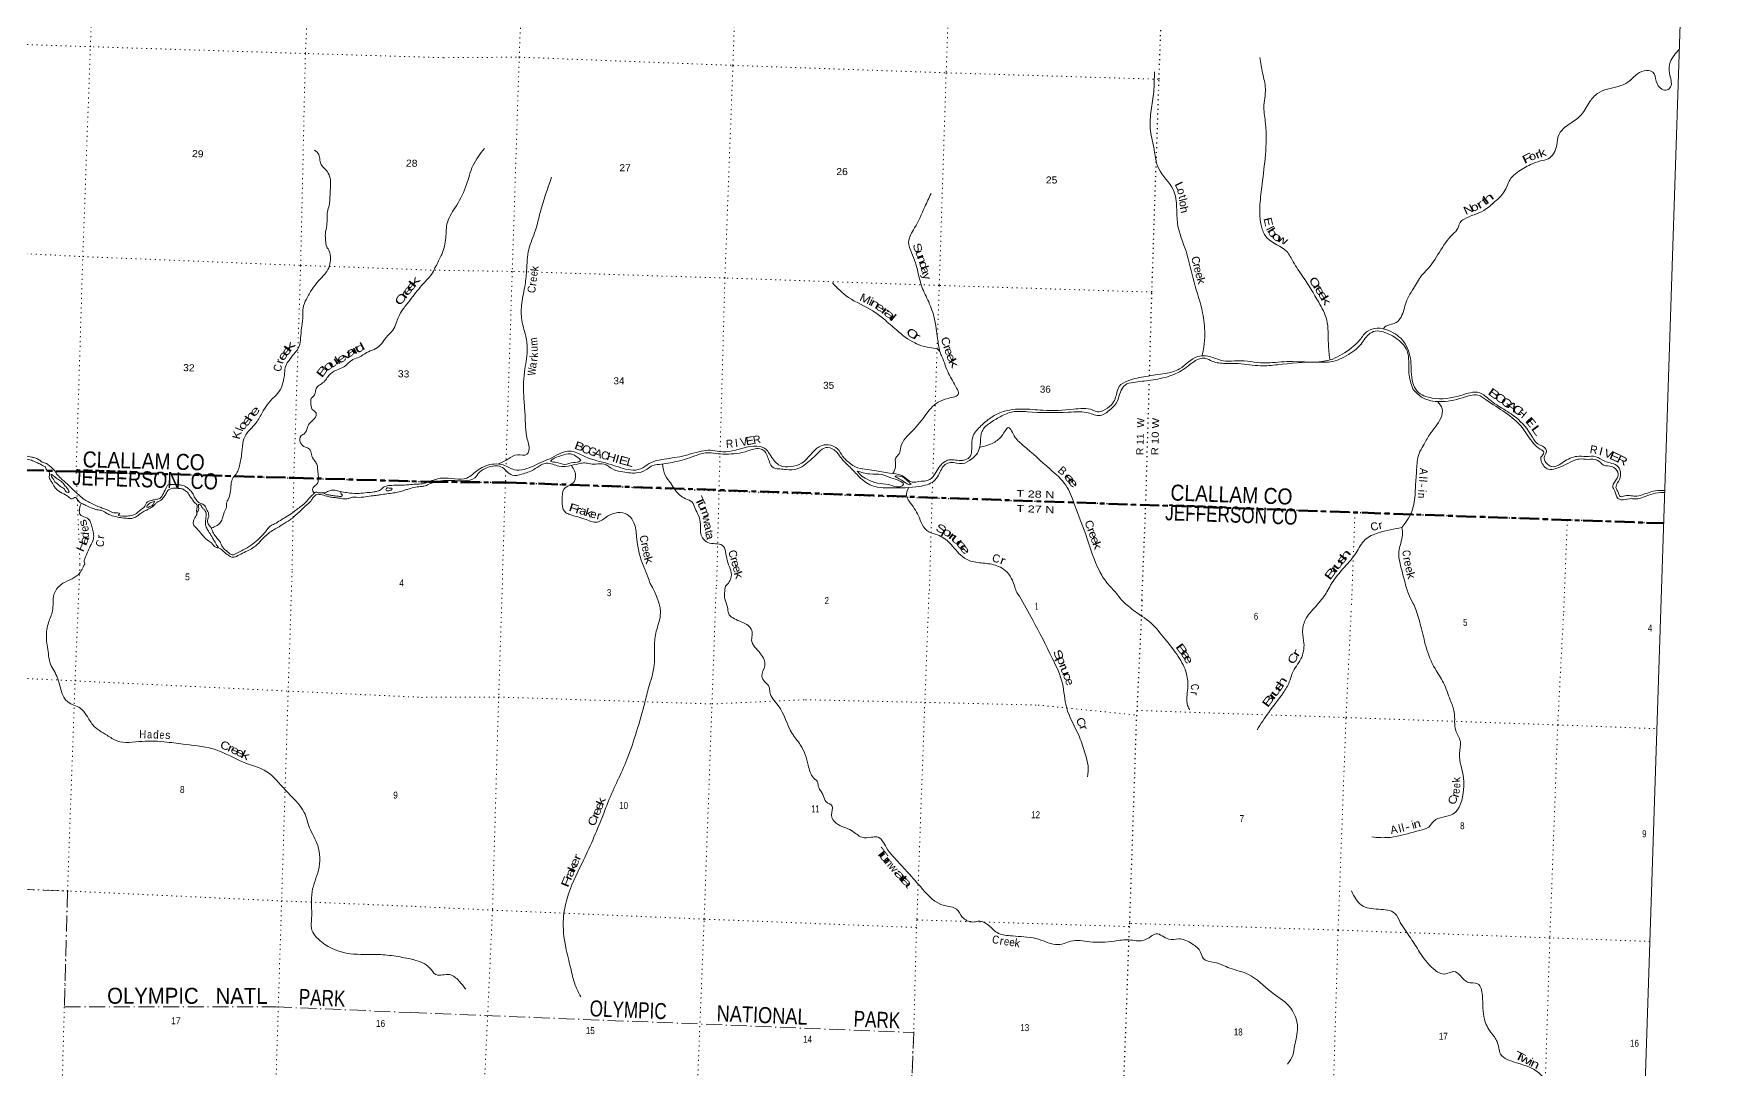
# Model space of a CAD drawing. Header units: feet. Extents: x -932108 to -739700, y 12311 to 202656.
# Drawn here: x -781886 to -739700, y 138601 to 164492 of the extents above; entities that cross this region are included whole.
import ezdxf
from ezdxf.enums import TextEntityAlignment as Align

# ---------------------------------------------------------------- set-up
doc = ezdxf.new("R2010")
doc.units = ezdxf.units.FT
doc.header["$LTSCALE"] = 80
for name, pattern in [('DOT_DASHED', [7.7, 5, -1.2, 0.3, -1.2]), ('DOTTED', [1.5, 0.3, -1.2]), ('LONG_DASH_SHORT_DASH', [9.9, 6, -1.2, 1.5, -1.2])]:
    doc.linetypes.add(name, pattern=pattern)
for name, color, linetype, lineweight in [('11', 7, 'LONG_DASH_SHORT_DASH', 60), ('39', 7, 'Continuous', 13), ('4', 7, 'Continuous', 13), ('44', 7, 'DOT_DASHED', 13), ('6', 7, 'DOTTED', 25), ('7', 7, 'DOTTED', 13)]:
    doc.layers.add(name, color=color, linetype=linetype, lineweight=lineweight)
doc.layers.add('12', color=7, linetype='Continuous')
doc.layers.add('41', color=7, linetype='Continuous')

msp = doc.modelspace()

# ---------------------------------------------------------------- linework, layer by layer
at = {"layer": '11'}
for points in [[(-802869.11, 154507.83), (-801823.63, 154482.7), (-796552.32, 154219.88), (-791276.1, 153955.8), (-786122.05, 153696.71), (-786069.48, 153694.47), (-780825.61, 153544.53), (-775385.02, 153387.72), (-772004.74, 153289.88)], [(-772006.58, 153289.9), (-770059.53, 153270.39), (-741137.7, 152251.45)]]:
    msp.add_lwpolyline(points, dxfattribs=at)
at = {"layer": '39'}
for points in [[(-751233.59, 163898.02), (-751164.6, 163505.91), (-751095.55, 163115.82), (-751134.13, 162648.73), (-751091.77, 162245.44), (-751097.05, 161462.2), (-751177.29, 160728.03), (-751231.25, 160225.13), (-751185.32, 159635.96), (-751058.77, 159389.23), (-750562.26, 159046.78), (-750399.71, 158790.72), (-750156.69, 158412.71), (-749761.27, 157776.98), (-749562.9, 157333.91), (-749521.08, 156742.86), (-749489.09, 156354.93)], [(-740748.13, 164098.34), (-740976.3, 163781.41), (-740994.13, 163503.4), (-740969.8, 163161.31), (-741051.16, 163085.41), (-741185.57, 163108.29), (-741323.89, 163306.96), (-741410.91, 163530.09), (-741564.83, 163571.82), (-741793.68, 163490.99), (-742033.1, 163281.3), (-742276.97, 163174.74), (-742793.69, 162998.98), (-742984.45, 162795.67), (-743195.59, 162471.92), (-743318.75, 162355.08), (-743606.33, 162153.13), (-743751.48, 161984.57), (-743813.79, 161704.07), (-744029.59, 161362.31), (-744219.08, 161310.39), (-744466.42, 161220.1), (-744798.2, 161023.74), (-744956.62, 160879.87), (-745106.58, 160574.17), (-745358.55, 160294.25), (-745638.71, 160073.87), (-746128.55, 159858.81), (-746230.35, 159775.55), (-746281.94, 159627.94), (-746412.35, 159477.03), (-747065.38, 158579.15), (-747161.62, 158481.56), (-747364.34, 158167.61), (-747579.76, 157779.4), (-747703.77, 157408.18), (-747825.48, 157275.14), (-748056.41, 157192.36), (-748105.98, 157159.77), (-748146.9, 157115.42)], [(-753871.66, 163536.02), (-753887.05, 163039.85), (-753951.69, 162577.71), (-753975.74, 162122.23), (-753887.2, 161654.73), (-753768.4, 161129.63), (-753396.07, 160583.56), (-753314.53, 160146.59), (-753290.6, 159735.87), (-753080.5, 159052.11), (-752877.54, 158279.75), (-752666.24, 157515.18), (-752611.93, 156992.35), (-752637.71, 156660.09), (-752676.27, 156446.73)], [(-774866.05, 161580.39), (-774758.72, 161469.33), (-774732.99, 161334.61), (-774687.21, 161195.16), (-774593.52, 161098.75), (-774505.1, 160966), (-774466.48, 160794.34), (-774471.94, 160573.44), (-774485.55, 160350.78), (-774502.73, 160201.26), (-774542.52, 160040.32), (-774553.38, 159898.7), (-774560.25, 159696.1), (-774595.36, 159494.44), (-774589.16, 159319.8), (-774562.02, 159166.78), (-774497.13, 159055.1), (-774468.94, 158873.65), (-774495.29, 158691.98), (-774592.54, 158504.55), (-774770.83, 158309.67), (-774929.37, 158101.97), (-775070.91, 157859.22), (-775151.3, 157632.69), (-775157.27, 157456.43), (-775187.19, 157169.41), (-775205, 157001.65), (-775226.81, 156775.21), (-775272.31, 156624.6), (-775382.1, 156484.24), (-775504.62, 156326.05), (-775585.96, 156190.83), (-775614.46, 156005.17), (-775657, 155763.19), (-775755.62, 155535.24), (-775906.32, 155380.01), (-776013.2, 155265.92), (-776147.38, 155061.47), (-776303.8, 154796.9), (-776442.8, 154629.12), (-776585.63, 154467.54), (-776659.9, 154242.84), (-776689.48, 153965.95), (-776754.6, 153653.73), (-776797.26, 153527.36), (-776926.58, 153347.09), (-776953.17, 153218.16), (-776972.28, 153011.91), (-777028.28, 152849.48), (-777061.01, 152777.55), (-777067.01, 152660.11), (-777121.98, 152528.07), (-777176.1, 152361.52), (-777234.22, 152255.95), (-777374.85, 152159.21), (-777434.12, 152138.86), (-777452.71, 152128.36)], [(-770621.27, 161624.41), (-770906.84, 161192.22), (-771066.7, 160719.27), (-771312.77, 160204.93), (-771545.87, 159772.91), (-771585.51, 159390.67), (-771686.89, 158974.23), (-771749.72, 158851.25), (-771820.65, 158697.76)], [(-768939.22, 160907.32), (-769224.44, 160024.84), (-769345.09, 159576.78), (-769508.91, 159106), (-769564.29, 158562.77), (-769612.56, 158164.67), (-769691.38, 157701.01), (-769673.99, 157276.38), (-769585.45, 156923.97), (-769549.39, 156571.38), (-769618.66, 156034.7), (-769632.63, 155348.68), (-769605.27, 154978.22), (-769548.31, 154358.37), (-769519.32, 154034.3), (-769559.73, 153975.14), (-769796.25, 153963.22), (-770017.68, 153863.96), (-770271.35, 153733.45)], [(-759234.49, 156535.85), (-759293.44, 156876.82), (-759369.18, 157364.06), (-759513.83, 157785.07), (-759684.15, 158164.57), (-759844.61, 158767.84), (-759942.59, 159023.66), (-760014.51, 159274.53), (-759866.67, 159634.82), (-759610.02, 160162.93), (-759454.97, 160498.74)], [(-771820.65, 158697.76), (-771846.06, 158664.83), (-771892.27, 158552.78), (-772004.56, 158398.3), (-772184.95, 158201.47), (-772338.76, 158013.89), (-772484.5, 157826.04), (-772647.2, 157614.42), (-772769.48, 157403.49), (-772824.87, 157259.29), (-772909.66, 157081.59), (-773079.48, 156898.6), (-773225.49, 156702.65), (-773378.51, 156598.21), (-773565, 156519.21), (-773752.65, 156405.78), (-773906.17, 156345.97), (-773984.84, 156289.76), (-774136.66, 156160.94), (-774321.13, 156081.88), (-774507.45, 155948.12), (-774585.95, 155837.14), (-774694.3, 155739.33), (-774793.62, 155669.61), (-774841.72, 155561.68), (-774865.33, 155461.05), (-774947.24, 155368.44), (-774958.67, 155269.43), (-774924.02, 155099.94), (-774828.1, 155009.53), (-774867, 154874.93), (-774977.92, 154760.98), (-775044.31, 154649.6), (-775116.18, 154495.81), (-775204.79, 154443.99), (-775215.01, 154261.78), (-775093.34, 154156.33), (-774993.97, 154108.4), (-774945.9, 153977), (-774868.47, 153818.25), (-774810.75, 153733.17), (-774790.45, 153616.88), (-774773.75, 153454.07), (-774769.68, 153395.11), (-774773.97, 153328.32), (-774781.87, 153273.82), (-774849.25, 153192.9), (-774912.05, 153128.05), (-774906.38, 153056.87), (-774873.41, 153007.47)], [(-761920.65, 158263.01), (-761519.71, 157899.67), (-760909.97, 157563.35), (-760634.59, 157359.88), (-760321.31, 157086.43), (-759862.52, 156761.45), (-759441, 156639.69), (-759267.28, 156587.17), (-759229.02, 156527.28)], [(-772010.17, 153289.45), (-771687.33, 153381.25), (-771055.63, 153383.37), (-770780.14, 153585.74), (-770375.41, 153733.11), (-770150.17, 153711.1), (-769871.82, 153592.33), (-769379.97, 153692.23), (-769150.2, 153799.28), (-768935.18, 153888.67), (-768694.7, 154013.52), (-768495.34, 154059.04), (-768309.38, 154010.13), (-768015.19, 153882.73), (-767451.85, 153719.66), (-766964.17, 153585.49), (-766719.09, 153611.24), (-766500.5, 153744.93), (-766253.23, 153833.19), (-765735.74, 153916.04), (-765192.01, 154056.53), (-764973.35, 154077.15), (-764742.41, 154044.84), (-764425.06, 154059.98), (-763721.02, 154168.61), (-763637.29, 154139.43), (-763458.72, 153937.33), (-763229.1, 153695.08), (-762967.65, 153669.77), (-762690.22, 153754.97), (-762433.19, 154006.44), (-762217.14, 154182.62), (-762028.35, 154214.38), (-761787.87, 154109.05), (-761664.89, 153933.12), (-761593.15, 153849.84), (-761339.38, 153663.28), (-760876.48, 153570.36), (-760489.19, 153508.35), (-760184.75, 153443.18), (-759887.87, 153277.32), (-759776.31, 153293.6), (-759483.88, 153345.96), (-759332.33, 153524.4), (-759102.74, 153799.05), (-758972.12, 153840.92), (-758799.07, 153826.79), (-758609.12, 153834.27), (-758466.16, 153940.32), (-758438.26, 154102.9), (-758384.79, 154476.59), (-758293.74, 154598.59), (-758053.89, 154820.38), (-757810.12, 154981.45), (-757491.75, 155083.38), (-757190.16, 155109.18), (-756656.55, 155076.37), (-755896.82, 155104.31), (-755411.22, 155083.28), (-755289.69, 155038.64), (-755159.64, 155064.38), (-754944.51, 155214.34), (-754852.4, 155366.59), (-754809.01, 155510.45), (-754748.86, 155671.9), (-754525.81, 155817.55), (-754082.12, 155925.19), (-753599.32, 155997.14), (-753244.24, 156109.9), (-752791.31, 156423.17), (-752597.05, 156438.58), (-752347.09, 156373.3), (-752087.13, 156305.65), (-751792.16, 156315.52), (-751132.14, 156262.14), (-750555.88, 156294.48), (-749411.43, 156359.43), (-749177.21, 156478.44), (-748734.75, 156838.51), (-748549.75, 157050.11), (-748304.78, 157130.38), (-748012.28, 157069.67), (-747634.72, 156787.91), (-747463.61, 156315.5), (-747410.23, 155766.45), (-747302.49, 155558.75), (-746923.19, 155383.95), (-746212.64, 155447.92), (-745738.11, 155514.11), (-745483.98, 155337.63), (-745139.12, 155101.44)], [(-772008.55, 153232.36), (-771711.9, 153313.46), (-771130.49, 153314.12), (-770859.77, 153386.62), (-770743.82, 153527.94), (-770541.92, 153646.06), (-770206.22, 153666.62), (-769922.99, 153456.82), (-769684.1, 153478.74), (-769395.67, 153589.8), (-769201.76, 153710.22), (-769065.02, 153753.9), (-768758.84, 153680.59), (-768451.64, 153694.07), (-768205.43, 153752.09), (-768078.1, 153757.73), (-767929.73, 153730.32), (-767735.61, 153741.7), (-767531.65, 153688.13), (-767453.01, 153628.84), (-767205.78, 153543.46), (-766823.47, 153511.91), (-766584.83, 153584.33), (-766452.37, 153678.63), (-766299.65, 153717.71), (-765869.47, 153785.44), (-765363.75, 153935.34), (-765056.16, 154017.45), (-764842.94, 153997.88), (-764589.27, 153980.93), (-764035.58, 154060.49), (-763735.02, 154114.58), (-763625.94, 154060.29), (-763503.49, 153811.69), (-763382.52, 153635.83), (-763232.07, 153610.38), (-763077.3, 153592.85), (-762799.97, 153617.47), (-762583.96, 153735.09), (-762254.62, 154034.52), (-762083.23, 154145.63), (-761879.42, 154088.02), (-761702.87, 153885.99), (-761508.18, 153683.32), (-761284.39, 153447.33), (-760983.73, 153216.72), (-760443.76, 153135.23), (-759742.12, 153175.3), (-759388.56, 153302.25), (-759270.31, 153451.56), (-759097.37, 153722.13), (-758964.52, 153769.98), (-758674.85, 153743.69), (-758436.6, 153862.56), (-758296.4, 154005.05), (-758222.21, 154279.08), (-758176.24, 154554.09), (-757995.83, 154749.69), (-757723.64, 154915.83), (-757410.6, 155038.14), (-757051.34, 155039.71), (-756022.52, 155029.96), (-755494.67, 155005.43), (-755331.03, 154953.26), (-755216.15, 154949.24), (-755024.88, 155051.59), (-754802.26, 155300.23), (-754719.62, 155527.52), (-754602.26, 155709.17), (-754400.18, 155774.79), (-753962.43, 155828.12), (-753486.42, 155936.65), (-753108.49, 156125.34), (-752742.98, 156362.93), (-752611.26, 156378.51), (-752418.24, 156301.08), (-752093.14, 156249.33), (-751774.41, 156246.25), (-751215.37, 156190.35), (-750794.74, 156216.01), (-749807.64, 156282.43), (-749354.61, 156311), (-749131.24, 156408.18), (-748731.57, 156699.08), (-748509.97, 156976.03), (-748353.82, 157055.37), (-748150.68, 157036.14), (-747843.09, 156888.08), (-747555.76, 156565.06), (-747508.7, 156008.15), (-747413.59, 155613.11)], [(-760408.5, 153493.52), (-760340.43, 153664.67), (-760334.67, 153886.57), (-760252.31, 153990.71), (-760207.79, 154166.83), (-759915.3, 154566.48), (-759582.28, 154970.77), (-759461.88, 155124.05), (-759027.27, 155375.37), (-758768.86, 155493.53), (-758814.51, 155630.41), (-759015.56, 155996.85), (-759184.26, 156422.74), (-759229.02, 156527.28)], [(-746787.64, 155290.17), (-746674.26, 155116.79), (-746710.68, 154883.84), (-746993.81, 154463.67), (-747148.61, 154192.47), (-747254.45, 153994.26), (-747314.81, 153596.58), (-747343.35, 153185.68), (-747383.88, 152720.67), (-747583.06, 152277.38), (-747684.61, 152143.63)], [(-747413.59, 155613.11), (-747159.21, 155386.15), (-746744.69, 155294.92), (-746168.26, 155389.84), (-745782.56, 155455.09), (-745574.82, 155336.77), (-745105.6, 155021.52), (-744671.04, 154638.83), (-744392.16, 154247.45), (-744229.54, 154108.5), (-744166.39, 154067.93), (-744137.85, 154018.47), (-744206.45, 153903.76), (-744203.52, 153814.82), (-744019.19, 153604.43), (-743841.12, 153618.4), (-743359.48, 153829.71), (-743251.53, 153858.23), (-743033.86, 153850.62), (-742798.47, 153830.27), (-742645.36, 153707.8), (-742434.8, 153670.15), (-742288.45, 153527.72), (-742299.59, 153382.74), (-742413.62, 153180.77), (-742363.66, 153051.82), (-742283.08, 152875.36), (-742205.68, 152838.32), (-741996.81, 152867.36), (-741835.64, 152859.7), (-741466.38, 152973.98), (-741214.54, 153019.69), (-741112.85, 153024.32)], [(-745139.12, 155101.44), (-744955.5, 154985.98), (-744516.51, 154556.69), (-744388.55, 154350.3), (-744285.48, 154239.68), (-744082.41, 154103.35), (-744070.71, 154034.29), (-744125.9, 153898.92), (-744119.89, 153840.16), (-744066.43, 153753.48), (-743938.18, 153670.25), (-743639.46, 153787), (-743309.73, 153924.88), (-743079.75, 153922.89), (-742833.79, 153916.31), (-742609.72, 153803.47), (-742281.41, 153670.84), (-742217.02, 153492.92), (-742255.14, 153326.66), (-742321.86, 153207.85), (-742328.65, 153129.34), (-742287.07, 153049.14), (-742225.09, 152917.75), (-742109.28, 152939.94), (-741960, 152938.76), (-741806.82, 152933.4), (-741460.08, 153038.38), (-741220.7, 153074.42), (-741111.71, 153070.78)], [(-787498.55, 154251.96), (-787340.51, 154325.81), (-787187.27, 154377.51), (-787090.45, 154433.12), (-786987.98, 154476.37), (-786841.61, 154503.96), (-786744.56, 154506.82), (-786679.97, 154445.85), (-786608.34, 154354.23), (-786538.31, 154274.83), (-786495.75, 154159.83), (-786488.24, 154023.69), (-786532.64, 153905.49), (-786603.82, 153771.96), (-786647.33, 153680.11), (-786661.61, 153556.86), (-786614.46, 153457.93), (-786551.68, 153403.11), (-786450.84, 153338.91), (-786361.83, 153283.22), (-786251.41, 153263.33), (-786077.11, 153221.03), (-785948.32, 153206.61), (-785893.77, 153206.83), (-785831.73, 153249.39), (-785756.67, 153259.07), (-785692.47, 153305.61), (-785548.74, 153315.04), (-785394.3, 153342.36), (-785245.64, 153377.99), (-785150.7, 153437.71), (-785078.36, 153486.01), (-785060.75, 153469.2), (-785008.06, 153414.72), (-784855.1, 153338.65), (-784763.53, 153299.1), (-784576.5, 153274.63), (-784431.23, 153269.8), (-784239.35, 153269.52), (-784086.85, 153298.93), (-783963.43, 153304.97), (-783807.94, 153303.86), (-783723.84, 153341.64), (-783664.12, 153434.98), (-783591.95, 153538.06), (-783545.43, 153599.39), (-783459.14, 153701.99), (-783384.58, 153756.31), (-783284.14, 153799.62), (-783136.74, 153857.6), (-783057.98, 153857.01), (-782938.8, 153857.11), (-782829.16, 153873.75), (-782690.08, 153865.08), (-782559.55, 153842.49), (-782471.66, 153813.2), (-782437.78, 153799.9), (-782386.21, 153771.82), (-782377.73, 153783.71), (-782372.11, 153830.18), (-782286.34, 153857.75), (-782096.34, 153861.58), (-781945.97, 153828.19), (-781820.58, 153773.32), (-781711.12, 153725.06), (-781669.57, 153699.34), (-781631.85, 153679.83), (-781594.06, 153662.35), (-781587.37, 153621.56), (-781518.6, 153564.52), (-781490.6, 153496.65), (-781499.88, 153401.63), (-781441.11, 153288.13), (-781366.67, 153159.9), (-781259.2, 153052.89), (-781096.57, 152964.33), (-780999.76, 152900.26), (-780948.4, 152866.1), (-780924.12, 152867.33), (-780868.48, 152899.96), (-780745.21, 152782.28), (-780683.76, 152747.79), (-780586.41, 152699.93), (-780401.3, 152618.74), (-780309.31, 152591.34), (-780180.73, 152570.84), (-780061.94, 152499.97), (-779960.55, 152451.98), (-779818.53, 152410.75), (-779685.98, 152388.09), (-779482.54, 152371.19)], [(-758249.35, 154148.76), (-758035.09, 154205.9), (-757773.96, 154344.16), (-757596.52, 154570.15), (-757523.22, 154646.33), (-757443.27, 154566.81), (-757350.38, 154395.97), (-757147.49, 154197.05), (-756487.94, 153612.66), (-756084.66, 153200.78), (-755872.83, 152739.06), (-755550.53, 151859.56), (-755255, 151079.93), (-755058.23, 150764.11), (-754817.43, 150495.22), (-754701.64, 150343.06)], [(-768206.05, 153826.87), (-768371.97, 153951.75), (-768465.5, 153989.35), (-768695.16, 153942.87), (-768936.95, 153838.26), (-768962.12, 153810.87), (-768850.32, 153776.67), (-768612.03, 153723.91), (-768394.46, 153770.82), (-768223.6, 153809.26), (-768206.05, 153826.87)], [(-782819.88, 153968.77), (-782697.97, 153930.24), (-782587.69, 153906.3), (-782492.65, 153909.23), (-782370.97, 153923.44), (-782241.36, 153933.33), (-782083.85, 153932.16), (-781937.31, 153904.98), (-781861.12, 153888.25), (-781755.63, 153842.15), (-781676.91, 153780.72), (-781571.07, 153744.75), (-781480.32, 153680.89), (-781361.22, 153559.29), (-781297.59, 153469.96), (-781180.44, 153350.46), (-781011.94, 153196.8), (-780914.14, 153102.28), (-780828.04, 153020.31), (-780749.53, 152952.8), (-780612, 152838.7), (-780489.04, 152771.74), (-780413.46, 152736.78), (-780280.34, 152671.51), (-780172.55, 152633.45), (-780033.03, 152578.11), (-779907.7, 152521.21), (-779792.9, 152511.31), (-779734.8, 152497.21), (-779766.1, 152467.83), (-779603.76, 152429.98), (-779447.65, 152447.11), (-779318.61, 152499.62), (-779229.18, 152575.75), (-779160.81, 152626.21), (-779097.81, 152697.14), (-779065.21, 152765.02), (-779013.26, 152807.91), (-778948.14, 152821.98), (-778870.79, 152839.69), (-778807.76, 152851.79), (-778717.68, 152887.34), (-778664.7, 152960.63), (-778586.71, 153116.24), (-778549.87, 153190.06), (-778528.87, 153213.71), (-778439.75, 153220.89), (-778328.57, 153223.28), (-778228.03, 153209.8), (-778091.99, 153170.8), (-778017.25, 153111.52), (-777937.06, 153033.81), (-777872.44, 152914.03), (-777812.91, 152822.81), (-777748.18, 152765.89), (-777660.57, 152728.5), (-777594.03, 152665.44), (-777560.32, 152587.25), (-777520.42, 152512.91), (-777515.74, 152472.18), (-777508.84, 152437.47), (-777531.42, 152367.23), (-777540.29, 152284.37), (-777523.77, 152235.14), (-777469.68, 152162.36), (-777405.47, 152030.41), (-777338.43, 151922.72), (-777255.1, 151818.53), (-777206.99, 151747.97), (-777171.4, 151665.66), (-777040.34, 151539.61), (-776923.7, 151464.75), (-776794.8, 151513.2), (-776601.64, 151610.23), (-776405.29, 151741.63), (-776249.37, 151872.34), (-776117.38, 152011.97), (-776030.88, 152120.65), (-775976.43, 152177.66), (-775865.35, 152236.85), (-775720.96, 152325.35), (-775578.65, 152411.9), (-775411.38, 152519.93), (-775307.68, 152599.64), (-775201.89, 152681.32), (-775073.02, 152788.59), (-775020.32, 152853.77), (-774961.63, 152916.73), (-774951.2, 152926.52), (-774905.09, 152975.7), (-774879.99, 153001.23)], [(-768444.08, 153695.31), (-768365.4, 153563.85), (-768379.05, 153289.72), (-768627.49, 153110.64), (-768673.74, 152827.56), (-768613.1, 152542.76), (-768508.26, 152482.55), (-768113.08, 152357.67), (-767805.03, 152280.26), (-767539.58, 152426.45), (-767288.14, 152518.61), (-767047.7, 152469.81), (-766868.6, 152225.29), (-766812.74, 151861.91), (-766637.47, 151163.21), (-766537.19, 150915.39), (-766473.13, 150743.61)], [(-766167.66, 153737.25), (-766099.1, 153452.24), (-765955.15, 153241.25), (-765841.96, 153073.74), (-765594.94, 152867.23), (-765424.44, 152780.5), (-765351.35, 152620.45), (-765274.24, 152460.25), (-765218.16, 152218.02), (-765210.03, 151989.57), (-765038.01, 151773.56), (-764671.29, 151700.15), (-764551.21, 151326.45), (-764448.67, 150912.98), (-764499.56, 150785.54), (-764591.14, 150677.12)], [(-781370.06, 153417.6), (-781299.08, 153366.57), (-781192.46, 153294.06), (-781118.74, 153204.4), (-781042.86, 153118.72), (-781014.45, 153063.01), (-781005.73, 153022.16), (-781028.07, 153018.84), (-781118.2, 153100.94), (-781199, 153160.42), (-781256.21, 153200.85), (-781283.43, 153232.18), (-781320.94, 153257.77), (-781369.87, 153304.01), (-781405.94, 153372.15), (-781440.75, 153417.92), (-781447.93, 153444.53), (-781448.85, 153477.01), (-781421.22, 153457.84), (-781370.06, 153417.6)], [(-779482.54, 152371.19), (-779393.21, 152384.45), (-779292.43, 152437.9), (-779226.08, 152488.43), (-779126.89, 152554.1), (-779040.71, 152593.83), (-778921.08, 152666.93), (-778852.3, 152729.55), (-778802.09, 152780.62), (-778707.63, 152826.16), (-778642.54, 152899.04), (-778580.87, 152990.29), (-778550.77, 153044.06), (-778516.91, 153089.58), (-778439.14, 153119.45), (-778313.5, 153131.51), (-778239.19, 153118.9), (-778188.75, 153117.22), (-778117.28, 153080.37), (-778063.76, 153050.19), (-777996.58, 152946.55), (-777936.64, 152867.48), (-777884.7, 152790.71), (-777849.55, 152755.06), (-777810.29, 152721.3), (-777797.47, 152682.34), (-777810.38, 152599.61), (-777815.92, 152555.17), (-777807.69, 152500.14), (-777855.85, 152390.18), (-777890.74, 152314.26), (-777893.56, 152231.2), (-777812.52, 152118.98), (-777684.16, 151972.74), (-777547.45, 151834.33), (-777444.94, 151759.93), (-777333.5, 151650.76), (-777247.29, 151631.67), (-777141.01, 151549.04), (-777019.08, 151451.69), (-776935.84, 151404.3), (-776854.79, 151411.75), (-776713.1, 151480.06), (-776544.64, 151563.71), (-776408.86, 151636.28), (-776282.22, 151737.54), (-776206.7, 151820.22), (-776079.09, 151949.85), (-776012.67, 152002.41), (-775880.38, 152091.31), (-775754.63, 152166.24), (-775678.19, 152216.43), (-775474.05, 152339.46), (-775370.08, 152427.28), (-775253.45, 152530.91), (-775149.07, 152630.88), (-775044.82, 152726.81), (-774976.11, 152787.4), (-774927.23, 152858.79), (-774870.28, 152929.92), (-774836.97, 152959.24), (-774715.36, 152971.43), (-774559.29, 152927.7), (-774440.93, 152903.49), (-774314.16, 152889.14), (-774221.69, 152875.93), (-774159.42, 152865.74), (-774030.02, 152869.56), (-773950.37, 152895.31), (-773818.87, 152901.08), (-773590.19, 152913.77), (-773403.4, 152942.05), (-773298, 152952.74), (-773186.34, 152969.32), (-773011.8, 152993.94), (-772863.61, 153015.39), (-772715.09, 153046.97), (-772590.5, 153087.45), (-772543.61, 153100.09), (-772388.49, 153147.67), (-772218.11, 153168.38), (-772132.89, 153179.75), (-772069.59, 153199.96), (-772011.99, 153230.5), (-772008.55, 153232.36)], [(-774879.99, 153001.23), (-774869.55, 153011.03), (-774844.73, 153028.46), (-774772.5, 153013.89), (-774711.97, 153011.88), (-774610.88, 153014.61), (-774518.65, 153054.14), (-774416.8, 153079.15), (-774294, 153066.96), (-774145.65, 153033.63), (-773980.89, 153007.88), (-773754.98, 152998.35), (-773552.25, 153020.01), (-773384.1, 153034.71), (-773298.61, 153054.18), (-773241.42, 153072.56), (-773152.19, 153142.62), (-773102.67, 153173.42), (-773049.59, 153189.91), (-772934.11, 153200.28), (-772727.96, 153203.57), (-772509.44, 153214.57), (-772341.28, 153229.26), (-772169.17, 153241.8), (-772079.5, 153265.19), (-772006.53, 153290.73)], [(-772980.87, 153072.02), (-773031.72, 153061.54), (-773077.86, 153071.18), (-773078.84, 153101.64), (-773059.66, 153131.43), (-773041.22, 153138.93), (-773005.04, 153133.67), (-772956.75, 153128.01), (-772930.46, 153129.17), (-772937.68, 153094.92), (-772954.3, 153081.28), (-772980.87, 153072.02)], [(-761302.74, 153557), (-760992.39, 153487.59), (-760684.31, 153468.73), (-760457.02, 153390.11), (-760158.83, 153204.01), (-760179.62, 153186.57), (-760369.71, 153175.05), (-760519.46, 153220.67), (-760796.75, 153254.6), (-761055.58, 153354.52), (-761221.21, 153465.31), (-761287.26, 153538.29), (-761302.74, 153557)], [(-759954.06, 153231.17), (-760069.44, 153336.17), (-760316.11, 153437.68), (-760350.58, 153432.83), (-760248.04, 153364.63), (-760054.7, 153238.73), (-759976.73, 153217.83), (-759954.06, 153231.17)], [(-760013.97, 153145.64), (-760071.21, 152940.48), (-760001.38, 152802.75), (-759765.92, 152439.15), (-759674.73, 152219.91), (-759509.57, 152038.46), (-759294.37, 151960.27), (-758996.47, 151766.1), (-758667.66, 151417.4), (-758465.69, 151307.36), (-758112.45, 151252.6), (-757768.12, 151173.92), (-757594.29, 151066.88), (-757358.37, 150658.83), (-757308.84, 150517.78), (-757244.55, 150428.62)], [(-780698.73, 152755.62), (-780724.09, 152690.31), (-780743.87, 152583.46), (-780740.63, 152500.2), (-780632.4, 152415.47), (-780515.14, 152358.84), (-780465.57, 152272.01), (-780427.66, 152138.91), (-780393.78, 152005.95), (-780394.62, 151861.97), (-780473.5, 151680.01), (-780541.34, 151526.09), (-780607.22, 151370.07), (-780626.11, 151289.57), (-780610.96, 151234.24), (-780613.02, 151228.91)], [(-778862.14, 152798.81), (-778902.74, 152731.22), (-778922, 152699.41), (-779004.08, 152661.57), (-779048.88, 152650.89), (-779056.67, 152659.26), (-779020.11, 152724.98), (-778986.66, 152758.35), (-778935.33, 152783.01), (-778862.07, 152798.83)], [(-777807.21, 152518.17), (-777790.1, 152542.15), (-777775.29, 152561.94), (-777761.27, 152618.26), (-777764.13, 152652.84), (-777766.8, 152693.49), (-777766.25, 152709.7), (-777741.56, 152723.08), (-777699.94, 152699.39), (-777681.27, 152654.14), (-777630.6, 152599.72), (-777579.21, 152506.75), (-777577.65, 152433.68), (-777588.39, 152354.93), (-777595.24, 152272), (-777572.93, 152155.64), (-777519.86, 152052.47), (-777479.41, 151994.33), (-777395.65, 151843.49), (-777341.83, 151762.6), (-777303.88, 151690.34), (-777269.31, 151640.01)], [(-774634.67, 153012.36), (-774567.94, 152970.59), (-774487.57, 152957.77), (-774383.07, 152942.13), (-774310.7, 152931.62), (-774240.36, 152921.17), (-774197.92, 152921.79), (-774168.58, 152953.26), (-774199.76, 152986.75), (-774210.77, 153019.57), (-774220.88, 153050.31)], [(-747684.04, 152144.39), (-748270.31, 152014.71), (-748603.26, 151842.62), (-748828.71, 151513.31), (-749111.38, 151163.79), (-749464.38, 150707.71), (-749659.39, 150383.39), (-749739.38, 150289.27), (-749829.94, 150179.33)], [(-747682.64, 152146.22), (-747668.88, 151959.34), (-747762.27, 151540.61), (-747728.18, 151246.64), (-747612.81, 150796.37), (-747518.69, 150488.19), (-747407.69, 150258.16), (-747335.76, 150097.17)], [(-780613.02, 151228.91), (-780777.68, 150966.93), (-781208.29, 150714.72), (-781380.21, 150470.1), (-781416.35, 150063.51), (-781515.1, 149774.07), (-781569.88, 149412.52), (-781521.59, 148995.06), (-781482.6, 148777.77), (-781310.89, 148426.88), (-781034.1, 147783.83), (-780722.45, 147628.16), (-780565.04, 147449.33), (-780409.56, 147214.04), (-780053.1, 146951.91), (-779807.51, 146812.56), (-779180.04, 146799.85), (-778558.82, 146781.28), (-778096.42, 146723.57), (-777305.84, 146580.29), (-776643.88, 146277.76), (-776060.51, 146038.39), (-775597.53, 145584.99), (-775124.24, 145020.22), (-774989.87, 144640.29), (-774786.98, 144197.52), (-774769.8, 143579.23), (-774927.46, 143043.43), (-774940.45, 142369.61), (-774944.7, 142127.5), (-774694, 141784.09), (-773979.25, 141489.9), (-773265.19, 141470.28), (-772831.51, 141425.89), (-772414.92, 141348.77)], [(-766473.57, 150744.79), (-766222.45, 149937.73), (-766324.39, 149551.43), (-766369.45, 149175.39), (-766383.29, 148648.94), (-766508.81, 148162.47), (-766611.15, 147764.07), (-766817.34, 147042.01), (-767056.91, 146347.29), (-767524.82, 145288.56), (-767670.77, 144913.78), (-768178.4, 143755.41), (-768553.59, 142871.3), (-768645.31, 142369.6), (-768587.02, 141649.01), (-768466.96, 141142.43), (-768350.55, 140706.61), (-768213.09, 140415.46)], [(-764591.14, 150677.12), (-764609.39, 150361.57), (-764543.79, 150153.51), (-764516.66, 150001.22), (-764238.67, 149806.43), (-763975.7, 149644.43), (-763922.64, 149483.22), (-763939.6, 149340.44), (-763717.35, 148990), (-763610.47, 148689.75), (-763683.82, 148431.72), (-763607.96, 148287.94), (-763497.35, 148157.15), (-763487.07, 148043.76), (-763276.78, 147697.75), (-762925.17, 146995.86), (-762722.84, 146712.7), (-762524.08, 146205.56), (-762389.65, 145884.23), (-762286.42, 145773.87), (-762273.51, 145678.56), (-762203.42, 145543.04), (-762148.17, 145446.36), (-762074.87, 145286.5), (-761927.07, 145180.74), (-761942.67, 144959.19), (-761824.58, 144751.44), (-761439.24, 144567.28), (-761180.44, 144401.38), (-760940.23, 144401.62), (-760812.66, 144413.61), (-760567.64, 144139.15), (-760245.81, 143749.12), (-760041.36, 143528.47), (-759666.18, 143104.41), (-759124.98, 142695.12), (-758819.3, 142602.38), (-758672.56, 142405.82), (-758416.36, 142282.39), (-758238.04, 142302.82), (-758044.93, 142223.85), (-757801.55, 142020.09), (-757416.95, 141932.86), (-757131.05, 141911.43), (-756831.65, 141871.38), (-756342.18, 141722.19), (-756129.51, 141743.51), (-755955.86, 141804.47), (-755486.13, 141787.14), (-754869.86, 141805.4), (-754503.48, 141835.85), (-754165.01, 141816.74), (-753953.43, 141924.91), (-753830.26, 141985.5), (-753513.85, 141852.04), (-753261.2, 141861.97), (-752924.35, 141735.92), (-752715.31, 141531.26), (-752646.26, 141365.49), (-752372.9, 141271.79), (-751984.1, 141129.91), (-751517.15, 140971.35), (-750956.48, 140541.24), (-750508.4, 140183.44), (-750290.71, 139639.35), (-750366.74, 139183.57), (-750412.79, 138956.95), (-750541.64, 138728.99)], [(-757245.65, 150430.15), (-756910.55, 149831.97), (-756424.13, 148879.4), (-756169.2, 148243.25), (-756070.09, 147654.57), (-755746.2, 146909.18), (-755601.15, 146484.54), (-755530.36, 146191.53), (-755541.96, 145909.28)], [(-754701.64, 150343.06), (-754401.13, 150081.23), (-753961.91, 149760.06), (-753606.14, 149358.84), (-753273.86, 148920.02), (-753068.53, 148487.37), (-753036.29, 148128.99), (-753040.86, 147697.12), (-752990.19, 147584.44)], [(-749829.94, 150179.33), (-750100.11, 149829.97), (-750164.82, 149529.27), (-750131.79, 149253.64), (-750209.67, 148862.51), (-750427.86, 148500.19), (-750497.69, 148286.46), (-750650.37, 148010.83), (-751014.08, 147524.05), (-751303.43, 147087.33)], [(-747335.86, 150097.4), (-747208.79, 149675.14), (-747080.87, 149162.24), (-746855.11, 148617.89), (-746641.13, 148261.66), (-746476.13, 147830.32), (-746373.35, 147528.19), (-746338.42, 147070.81), (-746222.51, 146798.53), (-746242.87, 146496.38), (-746140.83, 145875.31), (-746144.29, 145594.81), (-746409.42, 144979.65), (-746887.67, 144805.48), (-747011.77, 144658.12), (-747236.71, 144572.59), (-747839.42, 144418.62), (-748213.74, 144392.47), (-748431.16, 144409.65)], [(-748943.27, 143059.64), (-748694.95, 142704.31), (-748270.58, 142599.63), (-747860.25, 142497.43), (-747724.56, 142272.96), (-747459.52, 141874.69), (-747241.1, 141530.44), (-746895.96, 141113.41), (-746583.44, 140984.11), (-746383.45, 141048.25), (-746045.34, 140780.84), (-745790.44, 140738.21), (-745671.33, 140441.61), (-745620.75, 139850.47), (-745456.36, 139520.09), (-745302.65, 139291), (-745216.28, 138981.33), (-744815.97, 138762.36), (-744202.66, 138455.7), (-744004.09, 138180.73), (-743805.37, 138028.9), (-743477.74, 137987.93), (-743429.98, 137849.1), (-743384.54, 137641.7), (-743243.57, 137572.5), (-743203.56, 137383.45), (-743198.34, 137239.95), (-743147.26, 136604.39), (-743056.84, 136413.7), (-743005.63, 136198.04), (-742626.75, 135882.87), (-742267.41, 135824.72), (-742151.67, 135726.06), (-742003.7, 135565.79), (-741747.08, 135157.71), (-741752.87, 134927.76), (-741715.97, 134827.47)], [(-772418.2, 141350.44), (-771982.19, 141128.14), (-771831.66, 140969.5), (-771490.63, 140966.45), (-771261.6, 140815.65), (-771087.12, 140604.05)]]:
    msp.add_spline(points, degree=3, dxfattribs=at)
at = {"layer": '4'}
msp.add_lwpolyline([(-924530.42, 202655.58), (-893729.37, 201405.05), (-862926.63, 200196.88), (-832122.26, 199031.09), (-801316.3, 197907.67), (-770508.84, 196826.62), (-739699.92, 195787.95), (-745759.19, 12310.89), (-776820.49, 13358.06), (-807880.32, 14447.96), (-838938.61, 15580.59), (-869995.32, 16755.93)], dxfattribs=at)
at = {"layer": '44'}
for points in [[(-802054.37, 151981.04), (-801831, 149197.95), (-801939.62, 146475.61), (-796828.92, 146026.22), (-793943.63, 145932.09), (-794105.95, 143375.54), (-791581, 143283.95), (-786594, 143090.95), (-786578, 143268.95), (-781041.31, 143057.98), (-781116.26, 140165.1), (-775833.62, 140160.63), (-772463.11, 140019.45)], [(-772463.11, 140019.45), (-759887.08, 139518.65), (-759985.14, 137089.15), (-749436.4, 136753.22), (-749710.18, 128772.42), (-741922.47, 128488.2)]]:
    msp.add_lwpolyline(points, dxfattribs=at)
at = {"layer": '6'}
for points in [[(-753993.37, 155943.38), (-753933.56, 158032.01), (-753754.94, 163354.25), (-753562.65, 168663.9), (-753388.28, 173980.23), (-753351.61, 175138.83)], [(-754183.1, 150324.61), (-754086.11, 152704.81), (-753996.81, 155823.3)], [(-802869.11, 154507.83), (-801916.57, 154485.14), (-796552.32, 154219.88), (-791276.1, 153955.8), (-786122.05, 153696.71), (-780825.61, 153544.53), (-775385.02, 153387.72), (-772006.58, 153289.9)], [(-741138.02, 152241.73), (-743549.24, 152332.09), (-748858.05, 152517.84), (-754086.11, 152704.81), (-759429.68, 152877.65), (-764754.83, 153057.92), (-770095.19, 153264.97), (-772004.74, 153289.88)], [(-754177.89, 150324.43), (-754309.34, 147573.39), (-754318.8, 147456.63), (-754497.21, 142249.88), (-754501.58, 142169.3), (-754688.03, 136984.95), (-754876.61, 131615.07), (-755022.05, 126780.3)]]:
    msp.add_lwpolyline(points, dxfattribs=at)
at = {"layer": '7'}
for p, q in [((-780756.81, 151846.24), (-780811.02, 153184.28)), ((-748858.05, 152517.84), (-748944.84, 150149.19)), ((-743549.24, 152332.09), (-743641.02, 149972.84)), ((-780731.94, 151232.46), (-780744.45, 151541.12)), ((-786578, 143268.95), (-781041.31, 143057.98)), ((-754501.58, 142169.3), (-759808.98, 142335.37))]:
    msp.add_line(p, q, dxfattribs=at)
for points in [[(-757902.72, 179454.88), (-758547.05, 179479.14), (-763855.58, 179672.96), (-769158.63, 179850.43), (-769357.26, 174532.93), (-769540.4, 169196.71), (-769750.2, 163905.84), (-769923.97, 158549.1), (-770081.52, 153687)], [(-758564.12, 178946.17), (-758716.82, 174178.79), (-758883.91, 168839.99), (-759076.77, 163514.21), (-759249.05, 158199.82), (-759410.99, 153428.44)], [(-764727.73, 154043.26), (-764608.33, 158385.32), (-764407.76, 163700.74), (-764219.92, 168998.43), (-764026.49, 174340.35), (-763891.19, 178561.86)], [(-771272.98, 174614.4), (-774621.08, 174713.47), (-774828.9, 169294.73), (-775095.23, 163997.6), (-775214.13, 158699.63), (-775385.02, 153387.72), (-775427.91, 151048.57)], [(-780823.53, 153493.29), (-780825.61, 153544.53), (-780660.51, 158919.07), (-780470.56, 164168.03), (-780284.6, 169477.97)], [(-771641.82, 163893.01), (-775095.23, 163997.6), (-780470.56, 164168.03), (-785732.69, 164340.79)], [(-771641.82, 163893.01), (-769750.2, 163905.84), (-764407.76, 163700.74), (-759076.77, 163514.21), (-753754.94, 163354.25)], [(-801736.27, 159819.91), (-796449.87, 159528.71), (-791116.68, 159306.94), (-785911.28, 159188.8), (-780660.51, 158919.07), (-775214.13, 158699.63), (-771824.63, 158578.97)], [(-769507.13, 158536.26), (-769923.97, 158549.1), (-771824.63, 158578.97)], [(-753933.56, 158032.01), (-759249.05, 158199.82), (-764608.33, 158385.32), (-769203.74, 158526.91)], [(-764814.56, 150684.38), (-764754.83, 153057.92), (-764729.35, 153984.38)], [(-770085.33, 153569.27), (-770095.19, 153264.97), (-770172.8, 150867.63)], [(-759416.15, 153276.38), (-759429.68, 152877.65), (-759496.06, 150503.77)], [(-781041.31, 143057.98), (-780854, 148311.95), (-780731.94, 151232.46)], [(-775427.91, 151048.57), (-775526, 148056.95), (-775690, 142809.95), (-775855, 137525.95), (-775982, 132266.95), (-776023.07, 130865.27)], [(-770165.27, 150867.37), (-770264.57, 147907.09), (-770418.37, 142576.58), (-770662.41, 137262.71), (-770851.43, 132106.7), (-770950.71, 128505.02)], [(-765768.65, 124449.58), (-765711.58, 126691.2), (-765448.64, 131962.18), (-765341.31, 137013.52), (-765126.72, 142354.45), (-764931.16, 147734.24), (-764826.88, 150684.8)], [(-759506.36, 150504.12), (-759609.69, 147773.57), (-759808.98, 142335.37), (-759818.55, 142145.98), (-759886.75, 139533.11), (-759989.27, 137064.11), (-760017.73, 136849.01), (-760203.81, 131793.81), (-760380.13, 126934.05)], [(-749749.58, 128175.26), (-749713.82, 128763.08), (-749617.33, 131432.91), (-749435.29, 136775.14), (-749278.61, 142080.23), (-749080.91, 147395.39), (-748945.95, 150149.23)], [(-743643.4, 149972.92), (-743788.14, 147211.56), (-743984.13, 141886.26), (-744152.86, 136596.52), (-744196.73, 135186.8)], [(-786360, 148577.95), (-780854, 148311.95), (-775526, 148056.95), (-772192.01, 147899.86)], [(-772192.01, 147899.86), (-770264.57, 147907.09), (-764931.16, 147734.24), (-762595.5, 147840.65), (-759609.69, 147773.57), (-756779.11, 147706.79), (-754318.8, 147456.63)], [(-754309.34, 147573.39), (-749080.91, 147395.39), (-743788.14, 147211.56), (-741307.29, 147116.07)], [(-781397.33, 129593.9), (-781329, 132411.95), (-781189, 137728.95), (-781043.88, 142985.76), (-781041.31, 143057.98)], [(-781041.31, 143057.98), (-780964.81, 143055.07), (-775690, 142809.95), (-772371.83, 142672.98)], [(-759818.55, 142145.98), (-765126.72, 142354.45), (-770406.23, 142578.26), (-772371.83, 142672.98)], [(-741482.91, 141798.36), (-743984.13, 141886.26), (-749278.61, 142080.23), (-754497.21, 142249.88)]]:
    msp.add_lwpolyline(points, dxfattribs=at)

# ---------------------------------------------------------------- texts
at = {"layer": '12'}
for s, rotation, width, p in [('CLALLAM CO', 358.5, 0.9, (-780666.07, 153653.28)), ('JEFFERSON  CO', 358.197, 0.85, (-780925.97, 153209.26)), ('CLALLAM CO', 357.982, 0.9, (-753474.85, 152823.91)), ('JEFFERSON CO', 357.982, 0.8, (-753605.21, 152329.81))]:
    msp.add_text(s, height=400, rotation=rotation, dxfattribs=dict(at, width=width)).set_placement(p)
at = {"layer": '41'}
for s, rotation, width, p in [('k', 19.57, 1.35, (-744139.06, 161419.64)), ('F', 25.655, 1.65, (-744502.13, 161291.69)), ('o', 21.102, 1.2, (-744390.11, 161338.83)), ('r', 22.002, 1.4, (-744249.93, 161383.4)), ('L', 296.383, 1.45, (-753324.66, 160642.34)), ('o', 284.7, 1.05, (-753289.93, 160526.91)), ('r', 29.191, 1.65, (-745689.69, 160141.03)), ('t', 34.197, 1.55, (-745560.1, 160224.3)), ('h', 37.035, 1.8, (-745462.78, 160304.53)), ('h', 282.949, 1.1, (-753220.18, 160070.72)), ('E', 282.913, 1.25, (-751120.1, 159766.91)), ('N', 25.142, 1.25, (-745977.89, 160009.7)), ('o', 23.403, 1.3, (-745831.97, 160069.64)), ('l', 296.935, 1.15, (-751070.65, 159583.76)), ('b', 301.812, 1.6, (-750998.92, 159466.33)), ('o', 323.026, 1.7, (-750863.55, 159334.28)), ('S', 291.271, 1.3, (-759879.17, 159105.36)), ('u', 290.642, 1.35, (-759821, 158949.9)), ('w', 334.529, 1.4, (-750710.64, 159258.77)), ('n', 289.74, 1.3, (-759774.27, 158819.02)), ('d', 287.798, 1.35, (-759727.86, 158678.32)), ('a', 287.152, 1.2, (-759690.93, 158546.86)), ('r', 284.717, 1.2, (-752892.44, 158675.99)), ('e', 52.234, 1.75, (-772462.69, 158017.48)), ('e', 52.155, 1.75, (-772381.25, 158122.18)), ('k', 51.159, 2, (-772292.65, 158230.6)), ('e', 83.191, 0.85, (-769307.31, 158342.95)), ('e', 83.191, 0.85, (-769291.61, 158483.39)), ('y', 286.96, 1.2, (-759652.09, 158398.93)), ('e', 284.73, 1.05, (-752833.81, 158427.1)), ('k', 284.73, 1.2, (-752797.12, 158289.98)), ('C', 302.18, 1.4, (-749948.43, 158225.41)), ('r', 302.18, 1.75, (-749872.44, 158113.34)), ('C', 52.551, 1.5, (-772637.99, 157790.9)), ('r', 52.341, 1.95, (-772545.02, 157911.3)), ('C', 80.415, 0.9, (-769342.69, 158081.23)), ('M', 335.638, 1.2, (-761138.02, 157775.05)), ('i', 333.293, 1.2, (-760999.5, 157708.18)), ('n', 330.625, 1.55, (-760901.44, 157657.39)), ('e', 301.583, 1.55, (-749814.08, 158015.64)), ('e', 301.583, 1.55, (-749736.4, 157900.13)), ('k', 301.583, 1.75, (-749665.47, 157776.36)), ('e', 327.686, 1.55, (-760777.41, 157573.04)), ('r', 323.396, 1.9, (-760656.97, 157484.68)), ('a', 319.09, 1.95, (-760552.36, 157401.91)), ('l', 319.09, 1.65, (-760462.14, 157316.32)), ('C', 323.186, 1.5, (-759984.57, 156916.6)), ('r', 326.167, 1.8, (-759863.52, 156844.27)), ('e', 57.42, 1.55, (-775582.31, 156387.62)), ('e', 52.283, 1.75, (-775489.91, 156504.43)), ('k', 51.841, 2, (-775411.78, 156608.33)), ('v', 37.841, 1.9, (-774003.9, 156392.11)), ('a', 33.854, 1.7, (-773913.6, 156453.52)), ('r', 30.299, 1.65, (-773795.16, 156509.83)), ('d', 28.53, 1.65, (-773689.86, 156555.62)), ('k', 88.008, 0.9, (-769281.73, 156454.2)), ('m', 98.758, 0.9, (-769295.03, 156807.55)), ('u', 92.813, 0.95, (-769288.68, 156616.52)), ('C', 291.766, 1.15, (-759179.29, 156765.1)), ('r', 290.952, 1.35, (-759133.33, 156620.61)), ('e', 289.93, 1.2, (-759099.84, 156514.3)), ('C', 80.361, 0.9, (-775688.71, 156119.97)), ('r', 74.305, 1.2, (-775646.54, 156274.38)), ('B', 53.456, 1.75, (-774592.84, 155995.79)), ('o', 40.894, 1.85, (-774466.3, 156115.45)), ('u', 35.785, 1.8, (-774347.3, 156189.02)), ('l', 34.656, 1.4, (-774237.37, 156246.34)), ('e', 35.765, 1.65, (-774136.19, 156299.29)), ('W', 84.676, 0.75, (-769337.48, 156034.35)), ('e', 294.411, 1.3, (-759044.4, 156361.23)), ('k', 300.077, 1.7, (-758977.6, 156209.24)), ('B', 324.073, 1.75, (-745431.85, 155403.98)), ('O', 325.593, 1.35, (-745268.26, 155289.51)), ('G', 323.593, 1.4, (-745120.74, 155181.25)), ('A', 324.838, 1.6, (-744991.46, 155095.79)), ('s', 62.912, 1.65, (-776482.41, 154765.77)), ('h', 58.675, 1.6, (-776392.09, 154879.38)), ('e', 52.578, 1.75, (-776289.33, 154992.97)), ('C', 325.753, 1.45, (-744831.1, 154996.72)), ('I', 312.235, 2.2, (-744577.87, 154756.92)), ('K', 76.01, 1.15, (-776712.56, 154436.2)), ('o', 64.313, 1.35, (-776580.38, 154655.16)), ('E', 10.935, 1.2, (-763966.43, 154219.57)), ('L', 306.281, 1.75, (-744389.58, 154516.47)), ('B', 340.51, 1.35, (-768275.34, 154082.95)), ('O', 335.541, 1.1, (-768109.41, 154007.67)), ('A', 342.158, 1.15, (-767804.73, 153904.23)), ('H', 344.054, 1.2, (-767470.71, 153808.25)), ('R', 3.972, 0.95, (-764484.34, 154142.45)), ('I', 7.029, 1.05, (-764307.53, 154158.22)), ('I', 345.991, 1.25, (-742729.41, 153955.52)), ('V', 340.435, 1.2, (-742550.12, 153894.96)), ('E', 336.366, 1.45, (-742399.22, 153825.03)), ('I', 344.324, 1.3, (-767322.2, 153766.45)), ('E', 344.912, 1.3, (-767164.75, 153722.68)), ('L', 344.912, 1.15, (-767002.78, 153678.41)), ('A', 265.603, 0.9, (-747237.97, 153556.9)), ('R', 333.381, 1.35, (-742218.59, 153737.87)), ('e', 313.895, 2, (-756056.91, 153307.39)), ('e', 310.787, 1.85, (-755981.12, 153213.39)), ('-', 266.036, 1.1, (-747265.77, 153198.86)), ('F', 341.965, 1.5, (-768414.79, 152536.25)), ('T', 295.249, 1.55, (-765321.77, 152763.22)), ('u', 295.976, 1.5, (-765254.82, 152648.21)), ('n', 266.499, 0.9, (-747282.89, 152949.19)), ('s', 106.291, 1.3, (-780564.97, 152281.85)), ('r', 341.965, 1.3, (-768299.1, 152495.9)), ('a', 342.961, 1.2, (-768180.92, 152467.44)), ('k', 342.404, 1.3, (-768039.44, 152421.39)), ('e', 345.993, 1.05, (-767915.82, 152386.15)), ('r', 346.065, 1.15, (-767779.02, 152348.46)), ('m', 292.207, 1.15, (-765187.75, 152494.85)), ('w', 281.403, 1.1, (-765150.99, 152318.91)), ('C', 290.134, 1.1, (-755586.11, 152189.01)), ('a', 66.792, 1.4, (-780532.7, 151795.23)), ('C', 282.251, 0.95, (-766726.61, 151842.21)), ('a', 284.49, 1.15, (-765119.83, 152147.97)), ('a', 284.435, 1.15, (-765078.2, 151911.38)), ('S', 335.973, 1.4, (-759243.84, 152023.87)), ('p', 328.357, 1.65, (-759100.55, 151947.31)), ('r', 322.931, 1.9, (-758975.18, 151850)), ('u', 320.598, 1.95, (-758867.48, 151759.89)), ('r', 290.134, 1.35, (-755534.07, 152047.08)), ('e', 290.134, 1.2, (-755492.52, 151934.99)), ('e', 290.469, 1.2, (-755441.87, 151797.2)), ('r', 12.473, 1.15, (-748200.43, 152112.11)), ('H', 66.21, 1.35, (-780600.46, 151636.38)), ('C', 81.219, 0.9, (-780130.97, 151734.32)), ('r', 282.251, 1.15, (-766694.53, 151703.53)), ('e', 284.082, 1.05, (-766643.93, 151450.17)), ('c', 315.709, 2.25, (-758760.95, 151649.01)), ('e', 309.709, 1.8, (-758683.79, 151545.04)), ('k', 290.469, 1.4, (-755391.7, 151664.71)), ('s', 51.11, 2.05, (-749114.99, 151286.74)), ('h', 51.11, 1.85, (-749022.55, 151401.34)), ('C', 275.019, 0.8, (-747666.61, 151494.2)), ('k', 287.743, 1.3, (-766604.75, 151302.31)), ('r', 285.96, 1.25, (-764460.35, 151329.22)), ('e', 285.96, 1.1, (-764432.6, 151218.66)), ('e', 287.89, 1.15, (-764395.64, 151077.43)), ('k', 288.667, 1.35, (-764360.85, 150928.64)), ('r', 340.635, 1.3, (-757692.37, 151229.57)), ('B', 52.637, 1.8, (-749391.62, 150935.87)), ('r', 51.884, 1.95, (-749288.94, 151066.23)), ('u', 51.884, 1.9, (-749208.58, 151173.42)), ('r', 280.813, 1.1, (-747641.43, 151342.94)), ('e', 283.931, 1.05, (-747587.48, 151071.95)), ('k', 285.931, 1.25, (-747553.25, 150918.84)), ('S', 296.21, 1.45, (-756356.16, 148922.46)), ('p', 294.925, 1.45, (-756279.56, 148781.81)), ('B', 305.974, 1.75, (-753263.99, 149042.61)), ('e', 305.974, 1.7, (-753163.71, 148906.17)), ('e', 299.584, 1.45, (-753106.06, 148801.6)), ('C', 58.98, 1.35, (-750324.52, 148818.69)), ('r', 57.115, 1.75, (-750242.57, 148959.94)), ('r', 292.1, 1.4, (-756234.09, 148646.5)), ('u', 292.1, 1.4, (-756188.64, 148525.87)), ('c', 289.515, 1.35, (-756136.05, 148396.8)), ('e', 289.515, 1.2, (-756083.75, 148257.06)), ('C', 272.479, 0.8, (-752957.32, 148154.61)), ('u', 53.67, 1.85, (-750761.26, 148001.31)), ('s', 58.92, 1.75, (-750681.4, 148117.36)), ('h', 58.511, 1.6, (-750600.09, 148237.72)), ('B', 53.038, 1.8, (-750947.49, 147752.94)), ('r', 52.113, 1.95, (-750841.1, 147889.85)), ('C', 294.281, 1.2, (-755794.24, 147243.42)), ('H', 358.513, 0.9, (-779163.92, 146879.46)), ('a', 358.513, 0.85, (-778991.53, 146874.98)), ('d', 358.063, 0.95, (-778835.06, 146870.67)), ('e', 356.563, 0.8, (-778688.45, 146865.36)), ('r', 291.851, 1.4, (-755727.47, 147110.41)), ('C', 336.629, 1.2, (-777142.5, 146602.67)), ('r', 336.629, 1.45, (-777003.73, 146542.7)), ('e', 334.171, 1.35, (-776896.66, 146492.75)), ('e', 334.171, 1.35, (-776769.89, 146432.55)), ('k', 334.171, 1.55, (-776637.74, 146363.85)), ('k', 93.83, 0.95, (-746221.52, 145844.82)), ('e', 81.952, 0.9, (-746239.6, 145545.11)), ('e', 85.759, 0.8, (-746224.1, 145687.47)), ('e', 68.462, 1.25, (-767720.7, 145008.85)), ('k', 68.983, 1.4, (-767617.53, 145270.31)), ('e', 68.462, 1.25, (-767665.33, 145145.5)), ('C', 67.062, 1.15, (-746321.08, 145296.07)), ('r', 72.929, 1.25, (-746259.6, 145432.87)), ('C', 66.432, 1.2, (-767822.31, 144766.46)), ('r', 66.432, 1.45, (-767761.87, 144905.02)), ('n', 15.934, 1.2, (-747279.37, 144643.61)), ('-', 15.934, 1.4, (-747518.64, 144570.77)), ('e', 66.661, 1.3, (-768273.18, 143742.56)), ('r', 66.239, 1.45, (-768211.84, 143870.95)), ('T', 307.147, 1.9, (-760766.32, 143933.54)), ('u', 309.059, 1.95, (-760680.63, 143834.03)), ('r', 66.661, 1.45, (-768432.97, 143367.84)), ('a', 66.661, 1.4, (-768386.19, 143479.12)), ('k', 66.661, 1.45, (-768326.85, 143611.43)), ('a', 312.586, 2.05, (-760304.4, 143399.1)), ('t', 313.049, 1.9, (-760206.94, 143293.91)), ('F', 67.347, 1.6, (-768483.01, 143248.13)), ('a', 311.55, 2, (-760140.15, 143221.21)), ('C', 349.91, 0.9, (-757854.39, 141745.1)), ('r', 350.854, 1.05, (-757703.82, 141715.61)), ('e', 351.858, 0.9, (-757577.68, 141698.37)), ('e', 351.568, 0.9, (-757441.95, 141679.77)), ('T', 333.159, 1.6, (-744779.35, 138831.32)), ('w', 333.512, 1.4, (-744629.11, 138759.25)), ('i', 334.012, 1.15, (-744500.94, 138697.79)), ('n', 333.904, 1.45, (-744393.8, 138645.38))]:
    msp.add_text(s, height=200, rotation=rotation, dxfattribs=dict(at, width=width)).set_placement(p, align=Align.CENTER)
for s, rotation, p in [('t', 286.933, (-753257.86, 160390.59)), ('l', 284.933, (-753253.11, 160313.95)), ('o', 281.438, (-753239.02, 160223.63)), ('k', 84.489, (-769268.5, 158610.8)), ('C', 284.717, (-752930.83, 158806.34)), ('e', 283.23, (-752872.08, 158570.73)), ('r', 82.982, (-769323.57, 158220.77)), ('a', 81.396, (-769319.32, 156188.41)), ('r', 82.698, (-769295.1, 156330.73)), ('H', 320.617, (-744740.53, 154921.88)), ('E', 309.423, (-744526.48, 154699.45)), ('l', 69.11, (-776654.6, 154566.97)), ('V', 11.312, (-764115.31, 154193.43)), ('R', 9.988, (-763791.77, 154246.65)), ('G', 339.902, (-767947.58, 153952.46)), ('C', 344.054, (-767632.76, 153853.91)), ('R', 350.159, (-742902.12, 153994.8)), ('B', 317.667, (-756237.27, 153492.52)), ('l', 266.036, (-747257.44, 153319.05)), ('l', 265.603, (-747251.86, 153398.96)), ('i', 266.017, (-747274.78, 153069.32)), ('d', 85.384, (-780510.25, 151948.99)), ('e', 100.736, (-780519.98, 152131.61)), ('r', 81.334, (-780123.94, 151898.4)), ('t', 284.01, (-765097.76, 152015.6)), ('C', 15.234, (-748346.12, 152076.98)), ('e', 282.251, (-766672.91, 151593.13)), ('C', 285.54, (-764501.6, 151461.26)), ('C', 345.914, (-757850.19, 151277)), ('e', 280.813, (-747620.83, 151229.59)), ('r', 262.825, (-752963.5, 148009.59)), ('s', 355.637, (-778541.79, 146860.21)), ('l', 14.435, (-747712.07, 144524.79)), ('l', 14.034, (-747636.04, 144544.61)), ('i', 15.934, (-747380.1, 144615.5)), ('A', 11.435, (-747864.96, 144496.96)), ('m', 309.997, (-760601.4, 143737.32)), ('w', 309.997, (-760467.66, 143580.94)), ('k', 352.115, (-757310.95, 141659.53))]:
    msp.add_text(s, height=200, rotation=rotation, dxfattribs=at).set_placement(p, align=Align.CENTER)
at = {"layer": '44'}
for s, rotation, width, p in [('OLYMPIC   NATL', 359.952, 0.95, (-780051.31, 140239.2)), ('PARK', 357.601, 0.8, (-775267.69, 140211.99)), ('OLYMPIC', 357.72, 0.8, (-767995.84, 139927.28)), ('NATIONAL', 357.72, 0.85, (-764821.03, 139802.67)), ('PARK', 357.72, 0.8, (-761396.39, 139665.75))]:
    msp.add_text(s, height=400, rotation=rotation, dxfattribs=dict(at, width=width)).set_placement(p)
at = {"layer": '6'}
for s, rotation, width, p in [('R 11  W', 88.36, 1.1, (-754150.39, 153953.79)), ('R 10 W', 88.36, 1.2, (-753776.52, 153949.69)), ('T 28 N', 358.147, 1.35, (-757322.39, 152908.53)), ('T 27 N', 358.147, 1.35, (-757320.91, 152533.72))]:
    msp.add_text(s, height=175, rotation=rotation, dxfattribs=dict(at, width=width)).set_placement(p)
at = {"layer": '7'}
for s, rotation, width, p in [('29', 358.032, 1.1, (-777931.47, 161408.79)), ('28', 358.032, 1.1, (-772583.2, 161171.8)), ('32', 358.032, 1.1, (-778154.78, 156058.27)), ('33', 358.032, 1.1, (-772785.72, 155905.48)), ('5', 358.385, 0.9, (-778105, 150824.95)), ('4', 358.385, 0.9, (-772751, 150673.95)), ('8', 358.385, 0.9, (-778234, 145509.95)), ('9', 358.385, 0.9, (-772903, 145369.95)), ('17', 358.385, 0.9, (-778452.96, 139729.04)), ('16', 358.385, 0.9, (-773336.38, 139663))]:
    msp.add_text(s, height=175, rotation=rotation, dxfattribs=dict(at, width=width)).set_placement(p)
for s, width, p in [('27', 1.1, (-767245.77, 161054.98)), ('26', 1.1, (-761822.24, 160957.53)), ('25', 1.1, (-756583.44, 160747.5)), ('34', 1.05, (-767393.35, 155726.88)), ('35', 1.05, (-762150.99, 155613.18)), ('36', 1.05, (-756734.77, 155517.14)), ('3', 0.85, (-767558.51, 150429.98)), ('2', 0.85, (-762117.21, 150230.63)), ('1', 0.4, (-756848.55, 150090.21)), ('6', 0.85, (-751385.11, 149840.12)), ('5', 0.85, (-746154.62, 149684.07)), ('4', 0.85, (-741533.61, 149545.71)), ('10', 0.85, (-767249.76, 145110.04)), ('11', 0.65, (-762445.79, 145025.7)), ('12', 0.85, (-756950.55, 144876.7)), ('7', 0.85, (-751739.05, 144780.76)), ('8', 0.85, (-746227.76, 144603.2)), ('9', 0.85, (-741677.79, 144401.23)), ('15', 0.85, (-768084.34, 139480.54)), ('13', 0.85, (-757222.27, 139554.36)), ('14', 0.85, (-762650.35, 139263.52)), ('18', 0.85, (-751885.77, 139445.14)), ('17', 0.85, (-746759.18, 139337.07)), ('16', 0.85, (-741979.42, 139162.82))]:
    msp.add_text(s, height=175, dxfattribs=dict(at, width=width)).set_placement(p)

doc.saveas('drawing.dxf')
